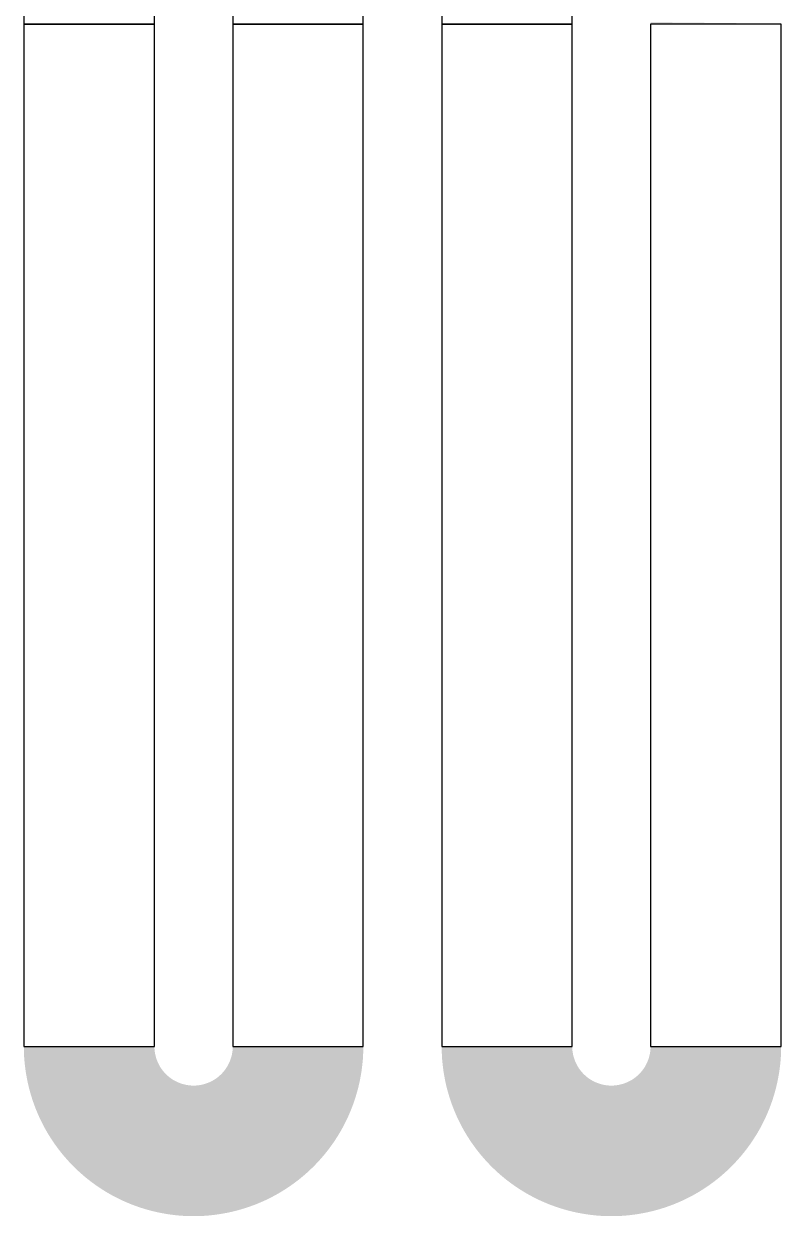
# Model space of a CAD drawing. Extents: x -25499 to 25499, y -25499 to 24195.
# Drawn here: x -5077.5 to -4932.5, y -10373.2 to -10145 of the extents above; entities that cross this region are included whole.
import ezdxf

# ---------------------------------------------------------------- set-up
doc = ezdxf.new("R2010")
doc.units = 0

# ---------------------------------------------------------------- blocks, each defined once
blk = doc.blocks.new('CHIP41')
for points in [[(922.5, 895), (922.5, 855), (947.5, 855), (947.5, 895), (922.5, 895)], [(987.5, 855), (987.5, 895), (962.5, 895), (962.5, 855), (987.5, 855)], [(1002.5, 895), (1002.5, 855), (1027.5, 855), (1027.5, 895), (1002.5, 895)], [(922.5, 855), (922.5, 659.27), (947.5, 659.27), (947.5, 855), (922.5, 855)], [(987.5, 659.27), (987.5, 855), (962.5, 855), (962.5, 659.27), (987.5, 659.27)], [(1002.5, 855), (1002.5, 659.27), (1027.5, 659.27), (1027.5, 855), (1002.5, 855)], [(1067.5, 659.27), (1067.5, 855), (1042.5, 855), (1042.5, 659.27), (1067.5, 659.27)]]:
    blk.add_lwpolyline(points)
for points in [[(1067.5, 855), (1042.5, 855), (1067.5, 855.08), (1042.5, 855.34)], [(947.5, 659.27), (922.5, 659.27), (947.5, 659.11), (922.51, 658.59)], [(947.5, 659.11), (922.51, 658.59), (947.51, 658.96), (922.53, 657.91)], [(947.51, 658.96), (922.53, 657.91), (947.51, 658.8), (922.56, 657.23)], [(947.51, 658.8), (922.56, 657.23), (947.53, 658.64), (922.61, 656.55)], [(947.53, 658.64), (922.61, 656.55), (947.54, 658.49), (922.68, 655.87)], [(947.54, 658.49), (922.68, 655.87), (947.56, 658.33), (922.76, 655.2)], [(947.56, 658.33), (922.76, 655.2), (947.58, 658.17), (922.85, 654.52)], [(947.58, 658.17), (922.85, 654.52), (947.61, 658.02), (922.96, 653.85)], [(947.61, 658.02), (922.96, 653.85), (947.63, 657.86), (923.08, 653.18)], [(947.63, 657.86), (923.08, 653.18), (947.66, 657.71), (923.21, 652.51)], [(947.66, 657.71), (923.21, 652.51), (947.7, 657.56), (923.36, 651.85)], [(947.7, 657.56), (923.36, 651.85), (947.74, 657.4), (923.52, 651.19)], [(962.26, 657.4), (986.48, 651.19), (962.3, 657.56), (986.64, 651.85)], [(962.3, 657.56), (986.64, 651.85), (962.34, 657.71), (986.79, 652.51)], [(962.34, 657.71), (986.79, 652.51), (962.37, 657.86), (986.92, 653.18)], [(962.37, 657.86), (986.92, 653.18), (962.39, 658.02), (987.04, 653.85)], [(962.39, 658.02), (987.04, 653.85), (962.42, 658.17), (987.15, 654.52)], [(962.42, 658.17), (987.15, 654.52), (962.44, 658.33), (987.24, 655.2)], [(962.44, 658.33), (987.24, 655.2), (962.46, 658.49), (987.32, 655.87)], [(962.46, 658.49), (987.32, 655.87), (962.47, 658.64), (987.39, 656.55)], [(962.47, 658.64), (987.39, 656.55), (962.49, 658.8), (987.44, 657.23)], [(962.49, 658.96), (987.47, 657.91), (962.5, 659.11), (987.49, 658.59)], [(962.49, 658.8), (987.44, 657.23), (962.49, 658.96), (987.47, 657.91)], [(962.5, 659.11), (987.49, 658.59), (962.5, 659.27), (987.5, 659.27)], [(1027.5, 659.27), (1002.5, 659.27), (1027.5, 659.11), (1002.51, 658.59)], [(1027.5, 659.11), (1002.51, 658.59), (1027.51, 658.96), (1002.53, 657.91)], [(1027.51, 658.96), (1002.53, 657.91), (1027.51, 658.8), (1002.56, 657.23)], [(1027.51, 658.8), (1002.56, 657.23), (1027.53, 658.64), (1002.61, 656.55)], [(1027.53, 658.64), (1002.61, 656.55), (1027.54, 658.49), (1002.68, 655.87)], [(1027.54, 658.49), (1002.68, 655.87), (1027.56, 658.33), (1002.76, 655.2)], [(1027.56, 658.33), (1002.76, 655.2), (1027.58, 658.17), (1002.85, 654.52)], [(1027.58, 658.17), (1002.85, 654.52), (1027.61, 658.02), (1002.96, 653.85)], [(1027.61, 658.02), (1002.96, 653.85), (1027.63, 657.86), (1003.08, 653.18)], [(1027.63, 657.86), (1003.08, 653.18), (1027.66, 657.71), (1003.21, 652.51)], [(1027.66, 657.71), (1003.21, 652.51), (1027.7, 657.56), (1003.36, 651.85)], [(1027.7, 657.56), (1003.36, 651.85), (1027.74, 657.4), (1003.52, 651.19)], [(1042.26, 657.4), (1066.48, 651.19), (1042.3, 657.56), (1066.64, 651.85)], [(1042.3, 657.56), (1066.64, 651.85), (1042.34, 657.71), (1066.79, 652.51)], [(1042.34, 657.71), (1066.79, 652.51), (1042.37, 657.86), (1066.92, 653.18)], [(1042.37, 657.86), (1066.92, 653.18), (1042.39, 658.02), (1067.04, 653.85)], [(1042.39, 658.02), (1067.04, 653.85), (1042.42, 658.17), (1067.15, 654.52)], [(1042.42, 658.17), (1067.15, 654.52), (1042.44, 658.33), (1067.24, 655.2)], [(1042.44, 658.33), (1067.24, 655.2), (1042.46, 658.49), (1067.32, 655.87)], [(1042.46, 658.49), (1067.32, 655.87), (1042.47, 658.64), (1067.39, 656.55)], [(1042.47, 658.64), (1067.39, 656.55), (1042.49, 658.8), (1067.44, 657.23)], [(1042.49, 658.96), (1067.47, 657.91), (1042.5, 659.11), (1067.49, 658.59)], [(1042.49, 658.8), (1067.44, 657.23), (1042.49, 658.96), (1067.47, 657.91)], [(1042.5, 659.11), (1067.49, 658.59), (1042.5, 659.27), (1067.5, 659.27)], [(947.74, 657.4), (923.52, 651.19), (947.78, 657.25), (923.7, 650.53)], [(947.78, 657.25), (923.7, 650.53), (947.82, 657.1), (923.89, 649.88)], [(947.82, 657.1), (923.89, 649.88), (947.87, 656.95), (924.09, 649.23)], [(947.87, 656.95), (924.09, 649.23), (947.92, 656.8), (924.31, 648.58)], [(947.92, 656.8), (924.31, 648.58), (947.97, 656.66), (924.54, 647.94)], [(947.97, 656.66), (924.54, 647.94), (948.03, 656.51), (924.78, 647.31)], [(948.03, 656.51), (924.78, 647.31), (948.09, 656.36), (925.04, 646.68)], [(948.09, 656.36), (925.04, 646.68), (948.15, 656.22), (925.31, 646.05)], [(948.15, 656.22), (925.31, 646.05), (948.21, 656.08), (925.59, 645.43)], [(948.21, 656.08), (925.59, 645.43), (948.28, 655.94), (925.89, 644.82)], [(948.28, 655.94), (925.89, 644.82), (948.35, 655.8), (926.2, 644.21)], [(948.35, 655.8), (926.2, 644.21), (948.43, 655.66), (926.52, 643.61)], [(948.43, 655.66), (926.52, 643.61), (948.5, 655.52), (926.85, 643.02)], [(948.5, 655.52), (926.85, 643.02), (948.58, 655.38), (927.2, 642.43)], [(948.58, 655.38), (927.2, 642.43), (948.67, 655.25), (927.56, 641.86)], [(948.67, 655.25), (927.56, 641.86), (948.75, 655.12), (927.93, 641.28)], [(961.25, 655.12), (982.07, 641.28), (961.33, 655.25), (982.44, 641.86)], [(961.33, 655.25), (982.44, 641.86), (961.42, 655.38), (982.8, 642.43)], [(961.42, 655.38), (982.8, 642.43), (961.5, 655.52), (983.15, 643.02)], [(961.5, 655.52), (983.15, 643.02), (961.57, 655.66), (983.48, 643.61)], [(961.57, 655.66), (983.48, 643.61), (961.65, 655.8), (983.8, 644.21)], [(961.65, 655.8), (983.8, 644.21), (961.72, 655.94), (984.11, 644.82)], [(961.72, 655.94), (984.11, 644.82), (961.79, 656.08), (984.41, 645.43)], [(961.79, 656.08), (984.41, 645.43), (961.85, 656.22), (984.69, 646.05)], [(961.85, 656.22), (984.69, 646.05), (961.91, 656.36), (984.96, 646.68)], [(961.91, 656.36), (984.96, 646.68), (961.97, 656.51), (985.22, 647.31)], [(961.97, 656.51), (985.22, 647.31), (962.03, 656.66), (985.46, 647.94)], [(962.03, 656.66), (985.46, 647.94), (962.08, 656.8), (985.69, 648.58)], [(962.08, 656.8), (985.69, 648.58), (962.13, 656.95), (985.91, 649.23)], [(962.13, 656.95), (985.91, 649.23), (962.18, 657.1), (986.11, 649.88)], [(962.18, 657.1), (986.11, 649.88), (962.22, 657.25), (986.3, 650.53)], [(962.22, 657.25), (986.3, 650.53), (962.26, 657.4), (986.48, 651.19)], [(1027.74, 657.4), (1003.52, 651.19), (1027.78, 657.25), (1003.7, 650.53)], [(1027.78, 657.25), (1003.7, 650.53), (1027.82, 657.1), (1003.89, 649.88)], [(1027.82, 657.1), (1003.89, 649.88), (1027.87, 656.95), (1004.09, 649.23)], [(1027.87, 656.95), (1004.09, 649.23), (1027.92, 656.8), (1004.31, 648.58)], [(1027.92, 656.8), (1004.31, 648.58), (1027.97, 656.66), (1004.54, 647.94)], [(1027.97, 656.66), (1004.54, 647.94), (1028.03, 656.51), (1004.78, 647.31)], [(1028.03, 656.51), (1004.78, 647.31), (1028.09, 656.36), (1005.04, 646.68)], [(1028.09, 656.36), (1005.04, 646.68), (1028.15, 656.22), (1005.31, 646.05)], [(1028.15, 656.22), (1005.31, 646.05), (1028.21, 656.08), (1005.59, 645.43)], [(1028.21, 656.08), (1005.59, 645.43), (1028.28, 655.94), (1005.89, 644.82)], [(1028.28, 655.94), (1005.89, 644.82), (1028.35, 655.8), (1006.2, 644.21)], [(1028.35, 655.8), (1006.2, 644.21), (1028.43, 655.66), (1006.52, 643.61)], [(1028.43, 655.66), (1006.52, 643.61), (1028.5, 655.52), (1006.85, 643.02)], [(1028.5, 655.52), (1006.85, 643.02), (1028.58, 655.38), (1007.2, 642.43)], [(1028.58, 655.38), (1007.2, 642.43), (1028.67, 655.25), (1007.56, 641.86)], [(1028.67, 655.25), (1007.56, 641.86), (1028.75, 655.12), (1007.93, 641.28)], [(1041.25, 655.12), (1062.07, 641.28), (1041.33, 655.25), (1062.44, 641.86)], [(1041.33, 655.25), (1062.44, 641.86), (1041.42, 655.38), (1062.8, 642.43)], [(1041.42, 655.38), (1062.8, 642.43), (1041.5, 655.52), (1063.15, 643.02)], [(1041.5, 655.52), (1063.15, 643.02), (1041.57, 655.66), (1063.48, 643.61)], [(1041.57, 655.66), (1063.48, 643.61), (1041.65, 655.8), (1063.8, 644.21)], [(1041.65, 655.8), (1063.8, 644.21), (1041.72, 655.94), (1064.11, 644.82)], [(1041.72, 655.94), (1064.11, 644.82), (1041.79, 656.08), (1064.41, 645.43)], [(1041.79, 656.08), (1064.41, 645.43), (1041.85, 656.22), (1064.69, 646.05)], [(1041.85, 656.22), (1064.69, 646.05), (1041.91, 656.36), (1064.96, 646.68)], [(1041.91, 656.36), (1064.96, 646.68), (1041.97, 656.51), (1065.22, 647.31)], [(1041.97, 656.51), (1065.22, 647.31), (1042.03, 656.66), (1065.46, 647.94)], [(1042.03, 656.66), (1065.46, 647.94), (1042.08, 656.8), (1065.69, 648.58)], [(1042.08, 656.8), (1065.69, 648.58), (1042.13, 656.95), (1065.91, 649.23)], [(1042.13, 656.95), (1065.91, 649.23), (1042.18, 657.1), (1066.11, 649.88)], [(1042.18, 657.1), (1066.11, 649.88), (1042.22, 657.25), (1066.3, 650.53)], [(1042.22, 657.25), (1066.3, 650.53), (1042.26, 657.4), (1066.48, 651.19)], [(948.75, 655.12), (927.93, 641.28), (948.84, 654.99), (928.31, 640.72)], [(948.84, 654.99), (928.31, 640.72), (948.93, 654.86), (928.71, 640.17)], [(948.93, 654.86), (928.71, 640.17), (949.03, 654.74), (929.11, 639.62)], [(949.03, 654.74), (929.11, 639.62), (949.12, 654.61), (929.53, 639.08)], [(949.12, 654.61), (929.53, 639.08), (949.22, 654.49), (929.96, 638.55)], [(949.22, 654.49), (929.96, 638.55), (949.32, 654.37), (930.4, 638.03)], [(949.32, 654.37), (930.4, 638.03), (949.43, 654.25), (930.85, 637.52)], [(949.43, 654.25), (930.85, 637.52), (949.53, 654.14), (931.31, 637.02)], [(949.53, 654.14), (931.31, 637.02), (949.64, 654.02), (931.78, 636.53)], [(949.64, 654.02), (931.78, 636.53), (949.75, 653.91), (932.26, 636.05)], [(949.75, 653.91), (932.26, 636.05), (949.87, 653.8), (932.75, 635.58)], [(949.87, 653.8), (932.75, 635.58), (949.98, 653.7), (933.25, 635.12)], [(949.98, 653.7), (933.25, 635.12), (950.1, 653.59), (933.76, 634.67)], [(950.1, 653.59), (933.76, 634.67), (950.22, 653.49), (934.28, 634.23)], [(950.22, 653.49), (934.28, 634.23), (950.34, 653.39), (934.81, 633.8)], [(950.34, 653.39), (934.81, 633.8), (950.47, 653.3), (935.35, 633.38)], [(950.47, 653.3), (935.35, 633.38), (950.59, 653.2), (935.9, 632.98)], [(950.59, 653.2), (935.9, 632.98), (950.72, 653.11), (936.45, 632.58)], [(950.72, 653.11), (936.45, 632.58), (950.85, 653.02), (937.01, 632.2)], [(950.85, 653.02), (937.01, 632.2), (950.98, 652.94), (937.59, 631.83)], [(950.98, 652.94), (937.59, 631.83), (951.11, 652.85), (938.16, 631.47)], [(951.11, 652.85), (938.16, 631.47), (951.25, 652.77), (938.75, 631.12)], [(958.75, 652.77), (971.25, 631.12), (958.89, 652.85), (971.84, 631.47)], [(958.89, 652.85), (971.84, 631.47), (959.02, 652.94), (972.41, 631.83)], [(959.02, 652.94), (972.41, 631.83), (959.15, 653.02), (972.99, 632.2)], [(959.15, 653.02), (972.99, 632.2), (959.28, 653.11), (973.55, 632.58)], [(959.28, 653.11), (973.55, 632.58), (959.41, 653.2), (974.1, 632.98)], [(959.41, 653.2), (974.1, 632.98), (959.53, 653.3), (974.65, 633.38)], [(959.53, 653.3), (974.65, 633.38), (959.66, 653.39), (975.19, 633.8)], [(959.66, 653.39), (975.19, 633.8), (959.78, 653.49), (975.72, 634.23)], [(959.78, 653.49), (975.72, 634.23), (959.9, 653.59), (976.24, 634.67)], [(959.9, 653.59), (976.24, 634.67), (960.02, 653.7), (976.75, 635.12)], [(960.02, 653.7), (976.75, 635.12), (960.13, 653.8), (977.25, 635.58)], [(960.13, 653.8), (977.25, 635.58), (960.25, 653.91), (977.74, 636.05)], [(960.25, 653.91), (977.74, 636.05), (960.36, 654.02), (978.22, 636.53)], [(960.36, 654.02), (978.22, 636.53), (960.47, 654.14), (978.69, 637.02)], [(960.47, 654.14), (978.69, 637.02), (960.57, 654.25), (979.15, 637.52)], [(960.57, 654.25), (979.15, 637.52), (960.68, 654.37), (979.6, 638.03)], [(960.68, 654.37), (979.6, 638.03), (960.78, 654.49), (980.04, 638.55)], [(960.78, 654.49), (980.04, 638.55), (960.88, 654.61), (980.47, 639.08)], [(960.88, 654.61), (980.47, 639.08), (960.97, 654.74), (980.89, 639.62)], [(960.97, 654.74), (980.89, 639.62), (961.07, 654.86), (981.29, 640.17)], [(961.07, 654.86), (981.29, 640.17), (961.16, 654.99), (981.69, 640.72)], [(961.16, 654.99), (981.69, 640.72), (961.25, 655.12), (982.07, 641.28)], [(1028.75, 655.12), (1007.93, 641.28), (1028.84, 654.99), (1008.31, 640.72)], [(1028.84, 654.99), (1008.31, 640.72), (1028.93, 654.86), (1008.71, 640.17)], [(1028.93, 654.86), (1008.71, 640.17), (1029.03, 654.74), (1009.11, 639.62)], [(1029.03, 654.74), (1009.11, 639.62), (1029.12, 654.61), (1009.53, 639.08)], [(1029.12, 654.61), (1009.53, 639.08), (1029.22, 654.49), (1009.96, 638.55)], [(1029.22, 654.49), (1009.96, 638.55), (1029.32, 654.37), (1010.4, 638.03)], [(1029.32, 654.37), (1010.4, 638.03), (1029.43, 654.25), (1010.85, 637.52)], [(1029.43, 654.25), (1010.85, 637.52), (1029.53, 654.14), (1011.31, 637.02)], [(1029.53, 654.14), (1011.31, 637.02), (1029.64, 654.02), (1011.78, 636.53)], [(1029.64, 654.02), (1011.78, 636.53), (1029.75, 653.91), (1012.26, 636.05)], [(1029.75, 653.91), (1012.26, 636.05), (1029.87, 653.8), (1012.75, 635.58)], [(1029.87, 653.8), (1012.75, 635.58), (1029.98, 653.7), (1013.25, 635.12)], [(1029.98, 653.7), (1013.25, 635.12), (1030.1, 653.59), (1013.76, 634.67)], [(1030.1, 653.59), (1013.76, 634.67), (1030.22, 653.49), (1014.28, 634.23)], [(1030.22, 653.49), (1014.28, 634.23), (1030.34, 653.39), (1014.81, 633.8)], [(1030.34, 653.39), (1014.81, 633.8), (1030.47, 653.3), (1015.35, 633.38)], [(1030.47, 653.3), (1015.35, 633.38), (1030.59, 653.2), (1015.9, 632.98)], [(1030.59, 653.2), (1015.9, 632.98), (1030.72, 653.11), (1016.45, 632.58)], [(1030.72, 653.11), (1016.45, 632.58), (1030.85, 653.02), (1017.01, 632.2)], [(1030.85, 653.02), (1017.01, 632.2), (1030.98, 652.94), (1017.59, 631.83)], [(1030.98, 652.94), (1017.59, 631.83), (1031.11, 652.85), (1018.16, 631.47)], [(1031.11, 652.85), (1018.16, 631.47), (1031.25, 652.77), (1018.75, 631.12)], [(1038.75, 652.77), (1051.25, 631.12), (1038.89, 652.85), (1051.84, 631.47)], [(1038.89, 652.85), (1051.84, 631.47), (1039.02, 652.94), (1052.41, 631.83)], [(1039.02, 652.94), (1052.41, 631.83), (1039.15, 653.02), (1052.99, 632.2)], [(1039.15, 653.02), (1052.99, 632.2), (1039.28, 653.11), (1053.55, 632.58)], [(1039.28, 653.11), (1053.55, 632.58), (1039.41, 653.2), (1054.1, 632.98)], [(1039.41, 653.2), (1054.1, 632.98), (1039.53, 653.3), (1054.65, 633.38)], [(1039.53, 653.3), (1054.65, 633.38), (1039.66, 653.39), (1055.19, 633.8)], [(1039.66, 653.39), (1055.19, 633.8), (1039.78, 653.49), (1055.72, 634.23)], [(1039.78, 653.49), (1055.72, 634.23), (1039.9, 653.59), (1056.24, 634.67)], [(1039.9, 653.59), (1056.24, 634.67), (1040.02, 653.7), (1056.75, 635.12)], [(1040.02, 653.7), (1056.75, 635.12), (1040.13, 653.8), (1057.25, 635.58)], [(1040.13, 653.8), (1057.25, 635.58), (1040.25, 653.91), (1057.74, 636.05)], [(1040.25, 653.91), (1057.74, 636.05), (1040.36, 654.02), (1058.22, 636.53)], [(1040.36, 654.02), (1058.22, 636.53), (1040.47, 654.14), (1058.69, 637.02)], [(1040.47, 654.14), (1058.69, 637.02), (1040.57, 654.25), (1059.15, 637.52)], [(1040.57, 654.25), (1059.15, 637.52), (1040.68, 654.37), (1059.6, 638.03)], [(1040.68, 654.37), (1059.6, 638.03), (1040.78, 654.49), (1060.04, 638.55)], [(1040.78, 654.49), (1060.04, 638.55), (1040.88, 654.61), (1060.47, 639.08)], [(1040.88, 654.61), (1060.47, 639.08), (1040.97, 654.74), (1060.89, 639.62)], [(1040.97, 654.74), (1060.89, 639.62), (1041.07, 654.86), (1061.29, 640.17)], [(1041.07, 654.86), (1061.29, 640.17), (1041.16, 654.99), (1061.69, 640.72)], [(1041.16, 654.99), (1061.69, 640.72), (1041.25, 655.12), (1062.07, 641.28)], [(951.25, 652.77), (938.75, 631.12), (951.39, 652.7), (939.34, 630.79)], [(951.39, 652.7), (939.34, 630.79), (951.53, 652.62), (939.94, 630.47)], [(951.53, 652.62), (939.94, 630.47), (951.67, 652.55), (940.55, 630.16)], [(951.67, 652.55), (940.55, 630.16), (951.81, 652.48), (941.16, 629.86)], [(951.81, 652.48), (941.16, 629.86), (951.95, 652.42), (941.78, 629.58)], [(951.95, 652.42), (941.78, 629.58), (952.09, 652.36), (942.41, 629.31)], [(952.09, 652.36), (942.41, 629.31), (952.24, 652.3), (943.04, 629.05)], [(952.24, 652.3), (943.04, 629.05), (952.39, 652.24), (943.67, 628.81)], [(952.39, 652.24), (943.67, 628.81), (952.53, 652.19), (944.31, 628.58)], [(952.53, 652.19), (944.31, 628.58), (952.68, 652.14), (944.96, 628.36)], [(952.68, 652.14), (944.96, 628.36), (952.83, 652.09), (945.61, 628.16)], [(952.83, 652.09), (945.61, 628.16), (952.98, 652.05), (946.26, 627.97)], [(952.98, 652.05), (946.26, 627.97), (953.13, 652.01), (946.92, 627.79)], [(953.13, 652.01), (946.92, 627.79), (953.29, 651.97), (947.58, 627.63)], [(953.29, 651.97), (947.58, 627.63), (953.44, 651.93), (948.24, 627.48)], [(953.44, 651.93), (948.24, 627.48), (953.59, 651.9), (948.91, 627.35)], [(953.59, 651.9), (948.91, 627.35), (953.75, 651.87), (949.58, 627.23)], [(953.75, 651.87), (949.58, 627.23), (953.9, 651.85), (950.25, 627.12)], [(953.9, 651.85), (950.25, 627.12), (954.06, 651.83), (950.93, 627.03)], [(954.06, 651.83), (950.93, 627.03), (954.22, 651.81), (951.6, 626.95)], [(954.22, 651.81), (951.6, 626.95), (954.37, 651.8), (952.28, 626.88)], [(954.37, 651.8), (952.28, 626.88), (954.53, 651.78), (952.96, 626.83)], [(954.53, 651.78), (952.96, 626.83), (954.69, 651.78), (953.64, 626.8)], [(954.69, 651.78), (953.64, 626.8), (954.84, 651.77), (954.32, 626.78)], [(954.84, 651.77), (954.32, 626.78), (955, 651.77), (955, 626.77)], [(955, 651.77), (955, 626.77), (955.16, 651.77), (955.68, 626.78)], [(955.16, 651.77), (955.68, 626.78), (955.31, 651.78), (956.36, 626.8)], [(955.31, 651.78), (956.36, 626.8), (955.47, 651.78), (957.04, 626.83)], [(955.47, 651.78), (957.04, 626.83), (955.63, 651.8), (957.72, 626.88)], [(955.63, 651.8), (957.72, 626.88), (955.78, 651.81), (958.4, 626.95)], [(955.78, 651.81), (958.4, 626.95), (955.94, 651.83), (959.07, 627.03)], [(955.94, 651.83), (959.07, 627.03), (956.1, 651.85), (959.75, 627.12)], [(956.1, 651.85), (959.75, 627.12), (956.25, 651.87), (960.42, 627.23)], [(956.25, 651.87), (960.42, 627.23), (956.41, 651.9), (961.09, 627.35)], [(956.41, 651.9), (961.09, 627.35), (956.56, 651.93), (961.76, 627.48)], [(956.56, 651.93), (961.76, 627.48), (956.71, 651.97), (962.42, 627.63)], [(956.71, 651.97), (962.42, 627.63), (956.87, 652.01), (963.08, 627.79)], [(956.87, 652.01), (963.08, 627.79), (957.02, 652.05), (963.74, 627.97)], [(957.02, 652.05), (963.74, 627.97), (957.17, 652.09), (964.39, 628.16)], [(957.17, 652.09), (964.39, 628.16), (957.32, 652.14), (965.04, 628.36)], [(957.32, 652.14), (965.04, 628.36), (957.47, 652.19), (965.69, 628.58)], [(957.47, 652.19), (965.69, 628.58), (957.61, 652.24), (966.33, 628.81)], [(957.61, 652.24), (966.33, 628.81), (957.76, 652.3), (966.96, 629.05)], [(957.76, 652.3), (966.96, 629.05), (957.91, 652.36), (967.59, 629.31)], [(957.91, 652.36), (967.59, 629.31), (958.05, 652.42), (968.22, 629.58)], [(958.05, 652.42), (968.22, 629.58), (958.19, 652.48), (968.84, 629.86)], [(958.19, 652.48), (968.84, 629.86), (958.33, 652.55), (969.45, 630.16)], [(958.33, 652.55), (969.45, 630.16), (958.47, 652.62), (970.06, 630.47)], [(958.47, 652.62), (970.06, 630.47), (958.61, 652.7), (970.66, 630.79)], [(958.61, 652.7), (970.66, 630.79), (958.75, 652.77), (971.25, 631.12)], [(1031.25, 652.77), (1018.75, 631.12), (1031.39, 652.7), (1019.34, 630.79)], [(1031.39, 652.7), (1019.34, 630.79), (1031.53, 652.62), (1019.94, 630.47)], [(1031.53, 652.62), (1019.94, 630.47), (1031.67, 652.55), (1020.55, 630.16)], [(1031.67, 652.55), (1020.55, 630.16), (1031.81, 652.48), (1021.16, 629.86)], [(1031.81, 652.48), (1021.16, 629.86), (1031.95, 652.42), (1021.78, 629.58)], [(1031.95, 652.42), (1021.78, 629.58), (1032.09, 652.36), (1022.41, 629.31)], [(1032.09, 652.36), (1022.41, 629.31), (1032.24, 652.3), (1023.04, 629.05)], [(1032.24, 652.3), (1023.04, 629.05), (1032.39, 652.24), (1023.67, 628.81)], [(1032.39, 652.24), (1023.67, 628.81), (1032.53, 652.19), (1024.31, 628.58)], [(1032.53, 652.19), (1024.31, 628.58), (1032.68, 652.14), (1024.96, 628.36)], [(1032.68, 652.14), (1024.96, 628.36), (1032.83, 652.09), (1025.61, 628.16)], [(1032.83, 652.09), (1025.61, 628.16), (1032.98, 652.05), (1026.26, 627.97)], [(1032.98, 652.05), (1026.26, 627.97), (1033.13, 652.01), (1026.92, 627.79)], [(1033.13, 652.01), (1026.92, 627.79), (1033.29, 651.97), (1027.58, 627.63)], [(1033.29, 651.97), (1027.58, 627.63), (1033.44, 651.93), (1028.24, 627.48)], [(1033.44, 651.93), (1028.24, 627.48), (1033.59, 651.9), (1028.91, 627.35)], [(1033.59, 651.9), (1028.91, 627.35), (1033.75, 651.87), (1029.58, 627.23)], [(1033.75, 651.87), (1029.58, 627.23), (1033.9, 651.85), (1030.25, 627.12)], [(1033.9, 651.85), (1030.25, 627.12), (1034.06, 651.83), (1030.93, 627.03)], [(1034.06, 651.83), (1030.93, 627.03), (1034.22, 651.81), (1031.6, 626.95)], [(1034.22, 651.81), (1031.6, 626.95), (1034.37, 651.8), (1032.28, 626.88)], [(1034.37, 651.8), (1032.28, 626.88), (1034.53, 651.78), (1032.96, 626.83)], [(1034.53, 651.78), (1032.96, 626.83), (1034.69, 651.78), (1033.64, 626.8)], [(1034.69, 651.78), (1033.64, 626.8), (1034.84, 651.77), (1034.32, 626.78)], [(1034.84, 651.77), (1034.32, 626.78), (1035, 651.77), (1035, 626.77)], [(1035, 651.77), (1035, 626.77), (1035.16, 651.77), (1035.68, 626.78)], [(1035.16, 651.77), (1035.68, 626.78), (1035.31, 651.78), (1036.36, 626.8)], [(1035.31, 651.78), (1036.36, 626.8), (1035.47, 651.78), (1037.04, 626.83)], [(1035.47, 651.78), (1037.04, 626.83), (1035.63, 651.8), (1037.72, 626.88)], [(1035.63, 651.8), (1037.72, 626.88), (1035.78, 651.81), (1038.4, 626.95)], [(1035.78, 651.81), (1038.4, 626.95), (1035.94, 651.83), (1039.07, 627.03)], [(1035.94, 651.83), (1039.07, 627.03), (1036.1, 651.85), (1039.75, 627.12)], [(1036.1, 651.85), (1039.75, 627.12), (1036.25, 651.87), (1040.42, 627.23)], [(1036.25, 651.87), (1040.42, 627.23), (1036.41, 651.9), (1041.09, 627.35)], [(1036.41, 651.9), (1041.09, 627.35), (1036.56, 651.93), (1041.76, 627.48)], [(1036.56, 651.93), (1041.76, 627.48), (1036.71, 651.97), (1042.42, 627.63)], [(1036.71, 651.97), (1042.42, 627.63), (1036.87, 652.01), (1043.08, 627.79)], [(1036.87, 652.01), (1043.08, 627.79), (1037.02, 652.05), (1043.74, 627.97)], [(1037.02, 652.05), (1043.74, 627.97), (1037.17, 652.09), (1044.39, 628.16)], [(1037.17, 652.09), (1044.39, 628.16), (1037.32, 652.14), (1045.04, 628.36)], [(1037.32, 652.14), (1045.04, 628.36), (1037.47, 652.19), (1045.69, 628.58)], [(1037.47, 652.19), (1045.69, 628.58), (1037.61, 652.24), (1046.33, 628.81)], [(1037.61, 652.24), (1046.33, 628.81), (1037.76, 652.3), (1046.96, 629.05)], [(1037.76, 652.3), (1046.96, 629.05), (1037.91, 652.36), (1047.59, 629.31)], [(1037.91, 652.36), (1047.59, 629.31), (1038.05, 652.42), (1048.22, 629.58)], [(1038.05, 652.42), (1048.22, 629.58), (1038.19, 652.48), (1048.84, 629.86)], [(1038.19, 652.48), (1048.84, 629.86), (1038.33, 652.55), (1049.45, 630.16)], [(1038.33, 652.55), (1049.45, 630.16), (1038.47, 652.62), (1050.06, 630.47)], [(1038.47, 652.62), (1050.06, 630.47), (1038.61, 652.7), (1050.66, 630.79)], [(1038.61, 652.7), (1050.66, 630.79), (1038.75, 652.77), (1051.25, 631.12)]]:
    blk.add_solid(points)

msp = doc.modelspace()

# ---------------------------------------------------------------- block references
msp.add_blockref('CHIP41', (-6000, -11000))

doc.saveas('drawing.dxf')
